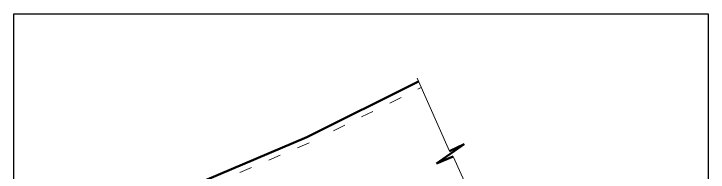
# Model space of a CAD drawing. Header units: metres. Extents: x -434 to -90, y -42 to 108.
# Drawn here: x -388.6 to -302.3, y 45.1 to 64.8 of the extents above; entities that cross this region are included whole.
import ezdxf

# ---------------------------------------------------------------- set-up
doc = ezdxf.new("R2010")
doc.units = ezdxf.units.M
doc.header["$MEASUREMENT"] = 0
doc.linetypes.add('ACAD_ISO03W100', pattern=[30, 12, -18])

msp = doc.modelspace()

# ---------------------------------------------------------------- linework, layer by layer
at = {"color": 6, "lineweight": 50, "ltscale": 0.13}
for p, q in [((-352.19141, 49.51276), (-338.29317, 56.43644)), ((-352.19141, 49.51276), (-378.4554, 38.32939)), ((-332.61209, 48.61866), (-336.0516, 46.20625)), ((-334.43391, 47.73987), (-332.61209, 48.61866)), ((-336.0516, 46.20625), (-333.99779, 47.11378))]:
    msp.add_line(p, q, dxfattribs=at)
at = {"color": 3, "lineweight": 20, "ltscale": 0.13}
for p, q in [((-338.46639, 56.82678), (-334.43391, 47.73987)), ((-333.99779, 47.11378), (-325.97123, 29.52055))]:
    msp.add_line(p, q, dxfattribs=at)
at = {"color": 3, "linetype": 'ACAD_ISO03W100', "lineweight": 20, "ltscale": 0.13}
for p, q in [((-348.85764, 50.27976), (-337.95537, 55.67522)), ((-351.87799, 48.77671), (-378.14199, 37.59334))]:
    msp.add_line(p, q, dxfattribs=at)
msp.add_lwpolyline([(-388.56415, 64.83989), (-302.32413, 64.83989), (-302.32413, -41.54255), (-388.56415, -41.54255)], close=True)

doc.saveas('drawing.dxf')
